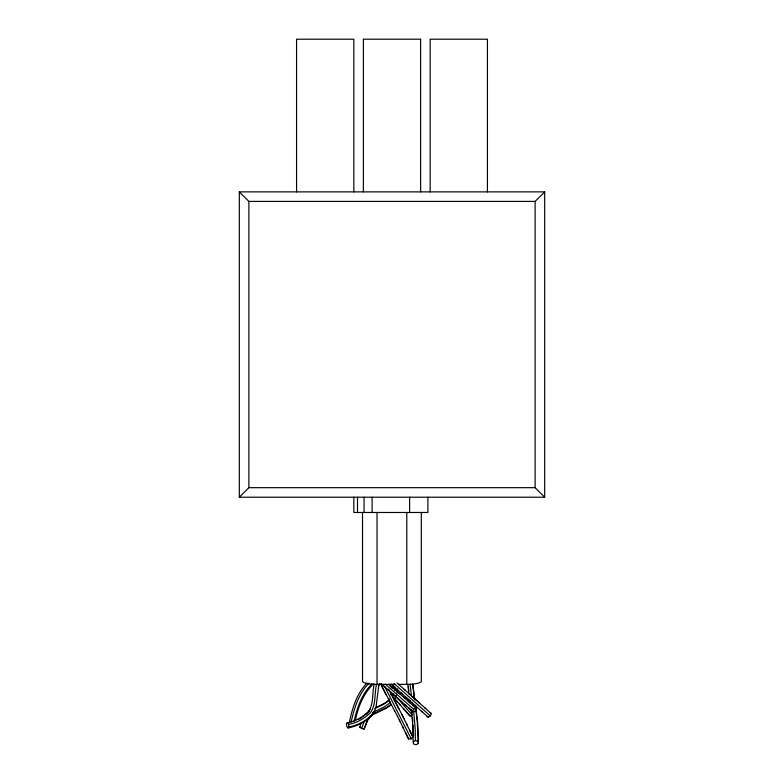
<?xml version="1.0" encoding="UTF-8"?>
<svg xmlns="http://www.w3.org/2000/svg" width="784" height="784" viewBox="0 0 784 784"><rect width="100%" height="100%" fill="white"/><g stroke="black" fill="none" stroke-linecap="round" stroke-linejoin="round"><path stroke-width="1.18" d="M415.628 705.757L417.598 722.113L418.382 737.646L418.333 743.477L416.167 744.8L413.609 743.996L413.227 741.87L412.541 721.731L411.081 709.344M413.227 741.87L415.402 740.547L415.187 728.424L413.707 711.843M418.333 743.477L417.264 721.211L415.295 705.247M374.203 684.207C371.91 693.193 374.095 704.061 368.186 711.813C362.277 717.193 355.319 721.594 347.273 722.721L346.381 723.769L346.793 726.396L348.086 727.983C360.297 725.465 374.732 717.83 376.477 704.179M376.457 684.814C374.193 694.036 376.32 705.169 370.107 713.038C364.011 718.575 356.867 723.142 348.576 724.308L347.273 722.721M376.389 704.238L378.79 685.5M393.078 687.735L393.48 685.608M393.352 688.45L393.793 686.098M394.715 690.596L395.361 687.205M397.214 691.106L397.645 688.773M349.488 721.888C352.369 707.932 356.769 693.526 366.99 683.099M351.154 722.064C354.162 708.04 358.778 693.634 369.009 683.129M354.094 721.339C357.034 707.766 361.816 694.026 371.851 683.991M355.338 720.486C358.063 706.962 363.315 693.664 373.439 683.913M390.981 694.967L391.667 692.929M392.539 697.182L393.627 693.889M394.195 700.181L395.704 695.643M394.744 699.651L396.204 695.261M396.929 693.066L397.664 690.871M368.176 719.242L363.952 729.218L359.611 727.425L361.355 722.926M361.532 728.532L364.413 721.094M363.952 729.218L367.549 719.937L373.253 713.94M426.878 716.076L428.123 717.174L430.328 715.939L431.298 713.616L424.654 707.658M378.858 685.579L379.76 683.599M413.668 709.255L412.482 711.402L413.295 712.137L415.285 710.725L416.471 708.579L415.667 707.844L413.668 709.255L385.454 684.246M389.423 698.877L387.786 701.415L383.592 704.365L374.781 708.638M390.207 701.856L389.138 703.503L384.425 706.825L372.488 712.617M370.313 709.05L367.912 712.499L362.365 716.988M374.683 710.725C369.039 719.467 359.111 725.122 348.978 726.935L348.086 727.983M405.357 732.403L408.562 738.969L411.218 738.871L412.796 736.784L406.798 724.455M366.442 714.224L369.48 711.049M239.326 497.213L248.871 487.677L535.129 487.677L544.674 497.213L544.674 191.874L239.326 191.874L239.326 497.213L544.674 497.213M239.326 191.874L248.871 201.41L535.129 201.41L544.674 191.874M359.611 727.425L360.13 727.003M388.58 700.504L384.64 703.268L375.379 707.766M387.365 707.09L391.138 704.434M391.285 704.679L386.316 708.187L372.302 714.979M358.425 719.438L361.444 717.732M374.34 713.411L386.277 707.619M399.438 704.091L410.032 716.066L411.796 715.704M362.522 512.481L362.522 681.639A13.985 3.548 0 0 0 377.026 684.363L394.891 684.363M398.458 684.363L406.798 684.363A13.985 3.548 0 0 0 421.302 681.639L421.302 512.481M415.402 740.547L417.95 741.35M398.223 692.409L405.299 698.642M395.038 695.967L406.122 705.747M402.114 702.199L392.794 693.987M395.979 690.439L400.046 694.056M430.063 712.519L431.298 713.616M403.544 697.064L409.307 702.19M397.018 682.933L405.201 690.234M394.078 683.501L430.328 715.939M391.128 684.099L402.016 693.791M393.441 688.176L397.527 691.831M390.256 691.733L394.342 695.388M404.181 689.303L409.209 693.801M400.996 692.86L416.186 706.443M408.082 701.082L416.471 708.579M389.06 684.275L394.421 689.067M384.131 686.265L391.245 692.625M404.897 704.64L413.295 712.137M408.68 693.321L419.371 702.895M405.504 696.868L409.395 700.347M381.279 683.736L384.66 686.764M425.692 708.569L412.384 696.643M415.54 705.884L422.517 712.127M421.478 711.215L428.123 717.174M411.992 714.792L395.92 696.398M408.993 707.854L411.639 710.823M403.309 708.511L410.032 716.066M397.037 701.298L400.526 705.443M394.744 698.583L397.596 702.023M389.148 684.54L392.235 688.205M412.796 736.784L409.601 730.218M390.363 692.537L398.938 708.922M394.705 711.098L380.808 684.109M394.519 710.608L397.596 716.517M388.697 689.146L404.113 718.83M384.67 686.431L411.218 738.871M381.906 686.5L386.12 694.712M401.673 714.185L407.611 725.915M397.439 716.37L399.869 721.015M399.301 720.045L403.368 728.101M402.555 726.641L408.562 738.969M348.576 724.308L348.978 726.935M414.795 699.877L412.903 684.687M414.452 699.279L412.59 684.118M411.492 696.231L410.081 684.089M412.345 702.239L412.854 705.835M410.071 700.396L410.404 702.748M409.895 700.994L410.238 703.375M411.58 710.99L411.992 714.253M408.307 686.363L408.817 691.008M407.866 684.638L408.885 693.83M412.413 717.527L412.786 721.613M413.021 724.984L413.56 735.735M535.129 201.41L535.129 487.677M487.423 191.874L487.423 39.2L430.171 39.2L430.171 191.874M427.897 497.213L427.897 512.481L353.829 512.481L353.829 497.213M420.626 191.874L420.626 39.2L363.374 39.2L363.374 191.874M409.62 497.213L409.62 512.481M406.798 512.481L406.798 684.363M377.026 512.481L377.026 684.363M372.106 497.213L372.106 512.481M364.07 497.213L364.07 512.481M357.504 497.213L357.504 512.481M353.829 191.874L353.829 39.2L296.577 39.2L296.577 191.874M248.871 201.41L248.871 487.677"/></g></svg>
